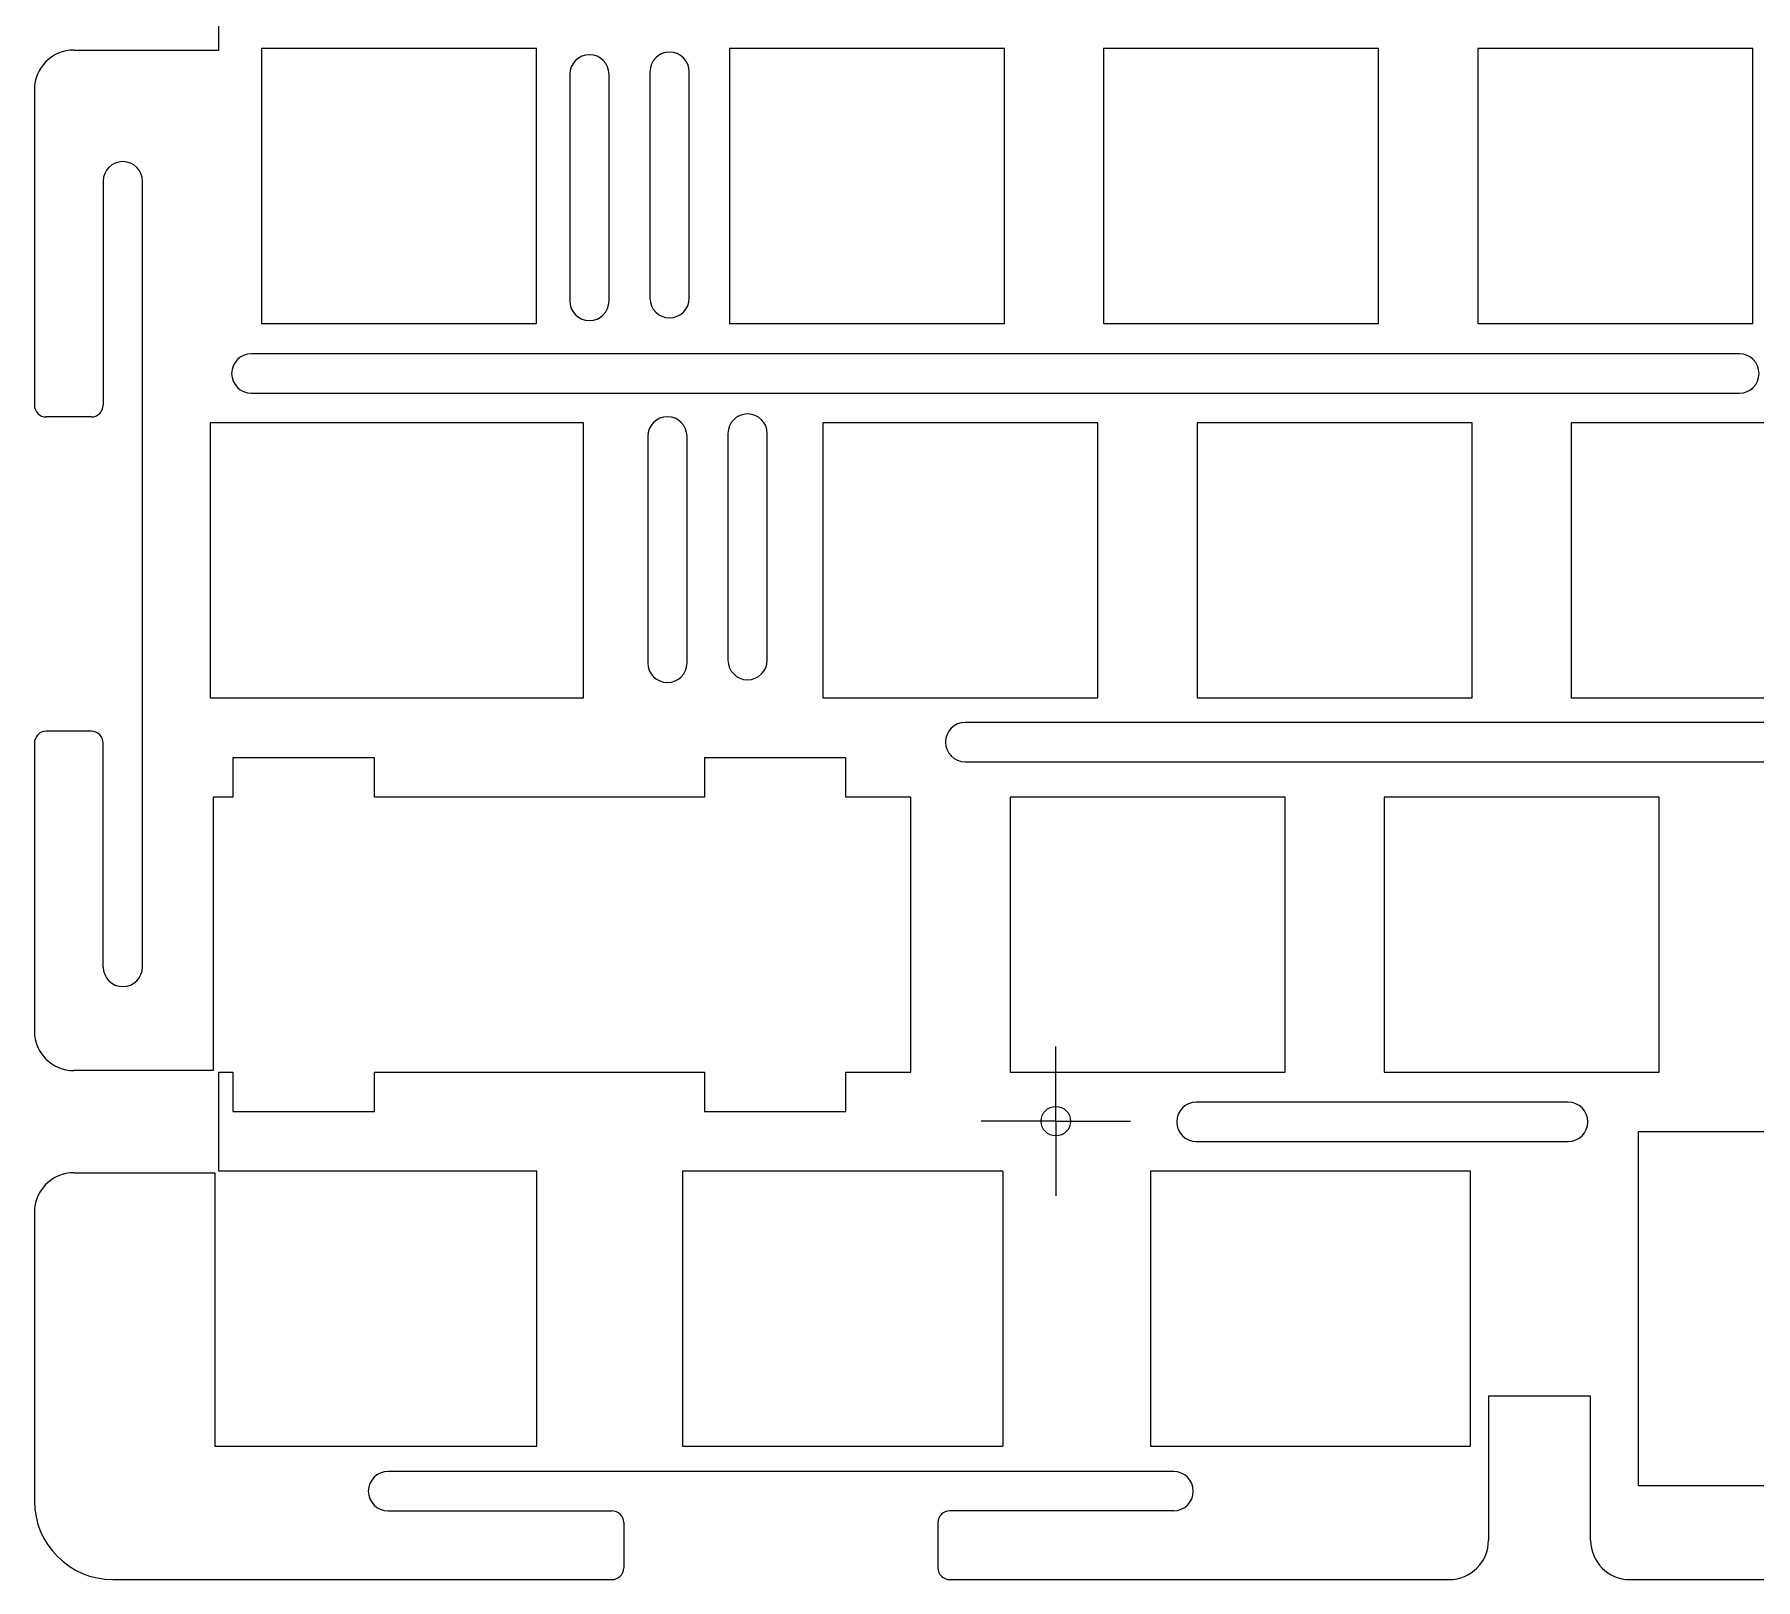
# Model space of a CAD drawing. Header units: millimetres. Extents: x -710 to -53, y 215 to 679.
# Drawn here: x -595 to -507.4, y 405.2 to 483.9 of the extents above; entities that cross this region are included whole.
import ezdxf

# ---------------------------------------------------------------- set-up
doc = ezdxf.new("R2010")
doc.units = ezdxf.units.MM
doc.header["$MEASUREMENT"] = 0
doc.layers.get('0').update_dxf_attribs({"lineweight": 0})
doc.layers.add('10', color=7, linetype='Continuous', lineweight=0)
doc.layers.add('标注线', color=7, linetype='Continuous', lineweight=0)

msp = doc.modelspace()

# ---------------------------------------------------------------- linework, layer by layer
at = {"color": 18, "lineweight": 25, "true_color": 0x000000}
for p, q in [((-585.599, 483.104), (-585.599, 488.23)), ((-592.989, 483.104), (-585.599, 483.104)), ((-569.422, 483.179), (-583.422, 483.179)), ((-583.422, 483.179), (-583.422, 469.18)), ((-569.422, 469.18), (-569.422, 483.179)), ((-545.61, 483.179), (-559.609, 483.179)), ((-559.609, 483.179), (-559.609, 469.18)), ((-545.61, 469.18), (-545.61, 483.179)), ((-526.56, 483.179), (-540.559, 483.179)), ((-540.559, 483.179), (-540.559, 469.18)), ((-526.56, 469.18), (-526.56, 483.179)), ((-507.51, 483.179), (-521.509, 483.179)), ((-521.509, 483.179), (-521.509, 469.18)), ((-507.51, 469.18), (-507.51, 483.179)), ((-594.989, 481.104), (-594.989, 465.027)), ((-583.422, 469.18), (-569.422, 469.18)), ((-559.609, 469.18), (-545.61, 469.18)), ((-540.559, 469.18), (-526.56, 469.18)), ((-521.509, 469.18), (-507.51, 469.18)), ((-586.037, 464.129), (-586.037, 450.129)), ((-567.041, 464.129), (-586.037, 464.129)), ((-567.041, 450.129), (-567.041, 464.129)), ((-540.847, 464.129), (-554.847, 464.129)), ((-554.847, 464.129), (-554.847, 450.13)), ((-540.847, 450.13), (-540.847, 464.129)), ((-521.797, 464.129), (-535.797, 464.129)), ((-535.797, 464.129), (-535.797, 450.13)), ((-521.797, 450.13), (-521.797, 464.129)), ((-502.747, 464.129), (-516.747, 464.129)), ((-516.747, 464.129), (-516.747, 450.13)), ((-586.037, 450.129), (-567.041, 450.129)), ((-554.847, 450.13), (-540.847, 450.13)), ((-535.797, 450.13), (-521.797, 450.13)), ((-516.747, 450.13), (-502.747, 450.13)), ((-594.989, 447.827), (-594.989, 433.154)), ((-577.682, 447.079), (-584.882, 447.079)), ((-584.882, 447.079), (-584.882, 445.079)), ((-577.682, 445.079), (-577.682, 447.079)), ((-553.682, 447.079), (-560.882, 447.079)), ((-560.882, 447.079), (-560.882, 445.079)), ((-553.682, 445.079), (-553.682, 447.079)), ((-584.882, 445.079), (-585.882, 445.079)), ((-585.882, 445.079), (-585.882, 431.154)), ((-560.882, 445.079), (-577.682, 445.079)), ((-550.372, 445.079), (-553.682, 445.079)), ((-550.372, 431.079), (-550.372, 445.079)), ((-531.322, 445.079), (-545.322, 445.079)), ((-545.322, 445.079), (-545.322, 431.079)), ((-531.322, 431.079), (-531.322, 445.079)), ((-512.272, 445.079), (-526.272, 445.079)), ((-526.272, 445.079), (-526.272, 431.079)), ((-512.272, 431.079), (-512.272, 445.079)), ((-585.882, 431.154), (-592.989, 431.154)), ((-585.599, 426.029), (-585.599, 431.079)), ((-585.599, 431.079), (-584.882, 431.079)), ((-584.882, 431.079), (-584.882, 429.079)), ((-577.682, 429.079), (-577.682, 431.079)), ((-577.682, 431.079), (-560.882, 431.079)), ((-560.882, 431.079), (-560.882, 429.079)), ((-553.682, 429.079), (-553.682, 431.079)), ((-553.682, 431.079), (-550.372, 431.079)), ((-545.322, 431.079), (-531.322, 431.079)), ((-526.272, 431.079), (-512.272, 431.079)), ((-584.882, 429.079), (-577.682, 429.079)), ((-560.882, 429.079), (-553.682, 429.079)), ((-506.139, 428.029), (-513.339, 428.029)), ((-513.339, 428.029), (-513.339, 410.029)), ((-592.989, 425.954), (-585.803, 425.954)), ((-585.803, 425.954), (-585.803, 412.029)), ((-569.413, 426.029), (-585.599, 426.029)), ((-569.413, 412.029), (-569.413, 426.029)), ((-545.691, 426.029), (-561.992, 426.029)), ((-561.992, 426.029), (-561.992, 412.029)), ((-545.691, 426.029), (-545.691, 412.029)), ((-538.178, 426.029), (-538.178, 412.029)), ((-521.888, 426.029), (-538.178, 426.029)), ((-521.888, 412.029), (-521.888, 426.029)), ((-594.989, 423.954), (-594.989, 409.243)), ((-515.764, 414.583), (-520.964, 414.583)), ((-520.964, 414.583), (-520.964, 407.243)), ((-515.764, 407.243), (-515.764, 414.583)), ((-585.803, 412.029), (-569.413, 412.029)), ((-561.992, 412.029), (-545.691, 412.029)), ((-538.178, 412.029), (-521.888, 412.029)), ((-513.339, 410.029), (-506.139, 410.029)), ((-590.989, 405.243), (-565.59, 405.243)), ((-548.39, 405.243), (-522.964, 405.243)), ((-513.764, 405.243), (-462.322, 405.243))]:
    msp.add_line(p, q, dxfattribs=at)
msp.add_circle((-542.991, 428.579), 0.75, dxfattribs=at)
for points in [[(-592.989, 483.104), (-594.093, 483.104), (-594.989, 482.209), (-594.989, 481.104)], [(-594.989, 433.154), (-594.989, 432.05), (-594.093, 431.154), (-592.989, 431.154)], [(-592.989, 425.954), (-594.093, 425.954), (-594.989, 425.059), (-594.989, 423.954)], [(-594.989, 409.243), (-594.989, 407.034), (-593.198, 405.243), (-590.989, 405.243)], [(-522.964, 405.243), (-521.86, 405.243), (-520.964, 406.139), (-520.964, 407.243)], [(-515.764, 407.243), (-515.764, 406.139), (-514.869, 405.243), (-513.764, 405.243)]]:
    msp.add_open_spline(points, degree=3, dxfattribs=at)
at = {"layer": '10', "color": 18, "lineweight": 25, "true_color": 0x000000}
for p, q in [((-542.991, 431.079), (-542.991, 432.379)), ((-542.991, 428.579), (-542.991, 431.079)), ((-545.491, 428.579), (-546.791, 428.579)), ((-542.991, 428.579), (-545.491, 428.579)), ((-542.991, 428.579), (-542.991, 426.079)), ((-542.991, 428.579), (-540.491, 428.579)), ((-540.491, 428.579), (-539.191, 428.579)), ((-542.991, 426.079), (-542.991, 424.779))]:
    msp.add_line(p, q, dxfattribs=at)
at = {"layer": '标注线', "color": 18, "lineweight": 25, "true_color": 0x000000}
for p, q in [((-563.652, 482.004), (-563.652, 470.474)), ((-561.652, 470.474), (-561.652, 482.004)), ((-567.736, 481.866), (-567.736, 470.335)), ((-565.736, 470.335), (-565.736, 481.866)), ((-591.489, 476.427), (-591.489, 465.027)), ((-589.489, 436.427), (-589.489, 476.427)), ((-508.19, 467.644), (-583.948, 467.644)), ((-583.948, 465.644), (-508.19, 465.644)), ((-592.089, 464.427), (-594.389, 464.427)), ((-559.681, 463.581), (-559.681, 452.051)), ((-557.681, 452.051), (-557.681, 463.581)), ((-563.765, 463.443), (-563.765, 451.913)), ((-561.765, 451.913), (-561.765, 463.443)), ((-484.991, 448.877), (-547.608, 448.877)), ((-592.089, 448.427), (-594.389, 448.427)), ((-591.489, 436.427), (-591.489, 447.827)), ((-547.608, 446.877), (-484.991, 446.877)), ((-516.908, 429.543), (-535.838, 429.543)), ((-535.838, 427.543), (-516.908, 427.543)), ((-536.99, 410.743), (-576.99, 410.743)), ((-576.99, 408.743), (-565.59, 408.743)), ((-536.99, 408.743), (-548.39, 408.743)), ((-564.99, 408.143), (-564.99, 405.843)), ((-548.99, 408.143), (-548.99, 405.843))]:
    msp.add_line(p, q, dxfattribs=at)
for points in [[(-565.736, 481.866), (-565.736, 482.418), (-566.184, 482.866), (-566.736, 482.866), (-567.289, 482.866), (-567.736, 482.418), (-567.736, 481.866)], [(-561.652, 482.004), (-561.652, 482.556), (-562.1, 483.004), (-562.652, 483.004), (-563.204, 483.004), (-563.652, 482.556), (-563.652, 482.004)], [(-589.489, 476.427), (-589.489, 476.979), (-589.936, 477.427), (-590.489, 477.427), (-591.041, 477.427), (-591.489, 476.979), (-591.489, 476.427)], [(-567.736, 470.335), (-567.736, 469.783), (-567.289, 469.335), (-566.736, 469.335), (-566.184, 469.335), (-565.736, 469.783), (-565.736, 470.335)], [(-563.652, 470.474), (-563.652, 469.921), (-563.204, 469.474), (-562.652, 469.474), (-562.1, 469.474), (-561.652, 469.921), (-561.652, 470.474)], [(-583.948, 467.644), (-584.5, 467.644), (-584.948, 467.196), (-584.948, 466.644), (-584.948, 466.091), (-584.5, 465.644), (-583.948, 465.644)], [(-508.19, 465.644), (-507.638, 465.644), (-507.19, 466.091), (-507.19, 466.644), (-507.19, 467.196), (-507.638, 467.644), (-508.19, 467.644)], [(-561.765, 463.443), (-561.765, 463.995), (-562.213, 464.443), (-562.765, 464.443), (-563.318, 464.443), (-563.765, 463.995), (-563.765, 463.443)], [(-557.681, 463.581), (-557.681, 464.134), (-558.129, 464.581), (-558.681, 464.581), (-559.233, 464.581), (-559.681, 464.134), (-559.681, 463.581)], [(-563.765, 451.913), (-563.765, 451.361), (-563.318, 450.913), (-562.765, 450.913), (-562.213, 450.913), (-561.765, 451.361), (-561.765, 451.913)], [(-559.681, 452.051), (-559.681, 451.499), (-559.233, 451.051), (-558.681, 451.051), (-558.129, 451.051), (-557.681, 451.499), (-557.681, 452.051)], [(-547.608, 448.877), (-548.161, 448.877), (-548.608, 448.43), (-548.608, 447.877), (-548.608, 447.325), (-548.161, 446.877), (-547.608, 446.877)], [(-591.489, 436.427), (-591.489, 435.875), (-591.041, 435.427), (-590.489, 435.427), (-589.936, 435.427), (-589.489, 435.875), (-589.489, 436.427)], [(-535.838, 429.543), (-536.391, 429.543), (-536.838, 429.095), (-536.838, 428.543), (-536.838, 427.99), (-536.391, 427.543), (-535.838, 427.543)], [(-516.908, 427.543), (-516.356, 427.543), (-515.908, 427.99), (-515.908, 428.543), (-515.908, 429.095), (-516.356, 429.543), (-516.908, 429.543)], [(-576.99, 410.743), (-577.542, 410.743), (-577.99, 410.296), (-577.99, 409.743), (-577.99, 409.191), (-577.542, 408.743), (-576.99, 408.743)], [(-536.99, 408.743), (-536.438, 408.743), (-535.99, 409.191), (-535.99, 409.743), (-535.99, 410.296), (-536.438, 410.743), (-536.99, 410.743)]]:
    msp.add_open_spline(points, degree=3, knots=[0, 0, 0, 0, 1, 1, 1, 2, 2, 2, 2], dxfattribs=at)
for points in [[(-594.989, 465.027), (-594.989, 464.696), (-594.72, 464.427), (-594.389, 464.427)], [(-592.089, 464.427), (-591.757, 464.427), (-591.489, 464.696), (-591.489, 465.027)], [(-594.389, 448.427), (-594.72, 448.427), (-594.989, 448.158), (-594.989, 447.827)], [(-591.489, 447.827), (-591.489, 448.158), (-591.757, 448.427), (-592.089, 448.427)], [(-564.99, 408.143), (-564.99, 408.475), (-565.259, 408.743), (-565.59, 408.743)], [(-548.39, 408.743), (-548.721, 408.743), (-548.99, 408.475), (-548.99, 408.143)], [(-565.59, 405.243), (-565.259, 405.243), (-564.99, 405.512), (-564.99, 405.843)], [(-548.99, 405.843), (-548.99, 405.512), (-548.721, 405.243), (-548.39, 405.243)]]:
    msp.add_open_spline(points, degree=3, dxfattribs=at)

doc.saveas('drawing.dxf')
